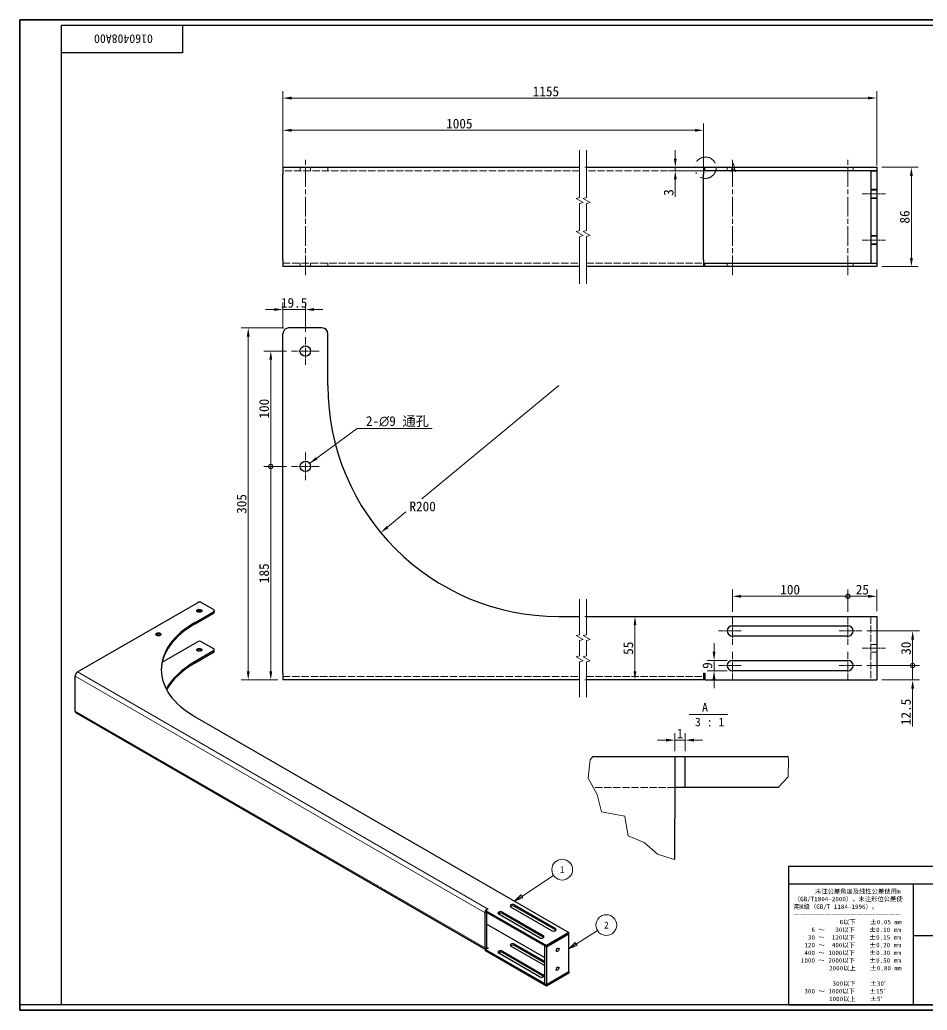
# Model space of a CAD drawing. Header units: millimetres. Extents: x 18 to 1244, y 16 to 875.
# Drawn here: x 18 to 804, y 16 to 875 of the extents above; entities that cross this region are included whole.
import ezdxf
from ezdxf.enums import TextEntityAlignment as Align

# ---------------------------------------------------------------- set-up
doc = ezdxf.new("R2010")
doc.units = ezdxf.units.MM
doc.header["$LTSCALE"] = 3
for name, pattern in [('CHAIN', [0.3543, 0.2362, -0.0295, 0.0591, -0.0295]), ('DASH_DOUBLE_DOT', [0.2164, 0.1181, -0.0295, 0.0049, -0.0295, 0.0049, -0.0295]), ('DASHED', [0.2067, 0.1654, -0.0413])]:
    doc.linetypes.add(name, pattern=pattern)
for name, color, linetype, lineweight in [('1', 7, 'Continuous', 18), ('可见 (ISO)', 7, 'Continuous', 25), ('可见窄的 (ISO)', 7, 'Continuous', 18), ('图框 (ISO)', 7, 'Continuous', 35), ('标题 (ISO)', 7, 'Continuous', 25)]:
    doc.layers.add(name, color=color, linetype=linetype, lineweight=lineweight)
for name, color, linetype, lineweight, true_color in [('中心标记 (ISO)', 1, 'CHAIN', 18, 0xff0000), ('中心线 (ISO)', 1, 'CHAIN', 18, 0xff0000), ('尺寸 (ISO)', 7, 'Continuous', 18, 0x008000), ('局部视图边界 (ISO)', 7, 'DASH_DOUBLE_DOT', 18, 0x008000), ('折线 (ISO)', 7, 'Continuous', 18, 0x008000), ('符号 (ISO)', 7, 'Continuous', 18, 0x008000), ('隐藏 (ISO)', 5, 'DASHED', 18, 0x0000ff)]:
    doc.layers.add(name, color=color, linetype=linetype, lineweight=lineweight, true_color=true_color)
doc.styles.add('HZ_33', font='simfang.ttf')
doc.styles.add('文本样式164', font='SimSun.ttf')
doc.styles.add('文本样式165', font='SimSun.ttf')
doc.styles.add('文本样式74', font='SimSun.ttf')
doc.styles.add('最新国标', font='simfang.ttf')
doc.styles.add('注释文本 (ISO)', font='simfang.ttf')
doc.dimstyles.new('默认 (GB)', dxfattribs={"dimscale": 3, "dimtxt": 2.8, "dimasz": 2.5, "dimexe": 2, "dimexo": 1.5, "dimgap": 0.5, "dimtad": 1, "dimtoh": 1, "dimdsep": 46, "dimtxsty": '最新国标', "dimcen": 0.09, "dimdle": 10, "dimclrd": 256, "dimclre": 256, "dimclrt": 256, "dimaunit": 1, "dimadec": 3, "dimazin": 2, "dimtfac": 0.535714, "dimtdec": 3, "dimtmove": 0, "dimatfit": 3, "dimfxl": 0, "dimtolj": 1, "dimlwd": -1, "dimlwe": -1, "dimarcsym": 0})
doc.dimstyles.new('默认 (GB)$7', dxfattribs={"dimscale": 3, "dimtxt": 2.8, "dimasz": 2.5, "dimexe": 2, "dimexo": 1.5, "dimgap": 0.5, "dimtad": 1, "dimtoh": 1, "dimdsep": 46, "dimtxsty": '最新国标', "dimcen": 0.09, "dimdle": 10, "dimclrd": 256, "dimclre": 256, "dimclrt": 256, "dimaunit": 1, "dimadec": 3, "dimazin": 2, "dimtfac": 0.535714, "dimtdec": 3, "dimtmove": 0, "dimatfit": 3, "dimfxl": 0, "dimtolj": 1, "dimlwd": -1, "dimlwe": -1, "dimarcsym": 0})

# ---------------------------------------------------------------- blocks, each defined once
blk = doc.blocks.new('图框 最新国标')
at = {"layer": '图框 (ISO)'}
for p, q in [((6, 7), (6, 291.5)), ((6, 291.5), (414.5, 291.5)), ((6, 7), (6, 5.5)), ((6, 7), (6, 5.5)), ((414.5, 5.5), (6, 5.5))]:
    blk.add_line(p, q, dxfattribs=at)
at = {"layer": '图框 (ISO)', "color": 7, "linetype": 'Continuous', "lineweight": 25}
for p, q in [((18, 290), (413, 290)), ((18, 7), (18, 290)), ((18, 290), (413, 290)), ((53, 290), (53, 282)), ((53, 282), (18, 282)), ((413, 7), (6, 7)), ((413, 7), (18, 7))]:
    blk.add_line(p, q, dxfattribs=at)
at = {"layer": '图框 (ISO)', "style": '文本样式74'}
blk.add_attdef('零件代号_001', (44.43, 287.25), '', height=2.5, rotation=180, dxfattribs=at)
blk = doc.blocks.new('标题栏 副本 最新国标')
at = {"layer": '标题 (ISO)'}
for p, q in [((381.98, -183.84), (196.98, -183.84)), ((196.98, -183.84), (196.98, -223.84)), ((254.48, -183.84), (254.48, -188.84)), ((269.48, -183.84), (269.48, -188.84)), ((281.48, -188.09), (281.48, -184.59)), ((281.48, -184.59), (286.48, -185.34)), ((286.48, -185.34), (286.48, -187.34)), ((289.48, -183.84), (289.48, -188.84)), ((381.98, -223.84), (381.98, -183.84)), ((383.48, -183.84), (383.48, -225.34)), ((286.48, -187.34), (281.48, -188.09)), ((196.98, -188.84), (381.98, -188.84)), ((232.98, -188.84), (232.98, -223.84)), ((321.98, -188.84), (321.98, -223.84)), ((321.98, -193.84), (381.98, -193.84)), ((321.98, -198.84), (381.98, -198.84)), ((351.98, -198.84), (351.98, -208.84)), ((321.98, -203.84), (232.98, -203.84)), ((321.98, -203.84), (381.98, -203.84)), ((321.98, -208.84), (381.98, -208.84)), ((321.98, -218.84), (381.98, -218.84)), ((196.98, -223.84), (381.98, -223.84)), ((383.48, -225.34), (196.98, -225.34))]:
    blk.add_line(p, q, dxfattribs=at)
at = {"layer": '标题 (ISO)', "linetype": 'CHAIN', "ltscale": 5.000333}
blk.add_line((274.98, -184.09), (274.98, -188.59), dxfattribs=at)
at = {"layer": '标题 (ISO)', "linetype": 'CHAIN', "ltscale": 15.834605}
blk.add_line((272.73, -186.34), (286.98, -186.34), dxfattribs=at)
at = {"layer": '标题 (ISO)'}
for radius in [1.75, 1]:
    blk.add_circle((274.98, -186.34), radius, dxfattribs=at)
at = {"layer": '1', "style": '文本样式164'}
for s, p in [('UNIT: mm', (261.98, -186.34)), ('材 料', (299.48, -186.34)), ('设 计', (327.98, -191.34)), ('制 图', (327.98, -196.34)), ('比 例', (327.98, -201.34)), ('重 量', (357.98, -201.34)), ('共 3  张', (336.98, -206.34)), ('第 1  张', (366.98, -206.34))]:
    blk.add_text(s, height=2, dxfattribs=at).set_placement(p, align=Align.MIDDLE_CENTER)
at = {"layer": '标题 (ISO)', "style": '注释文本 (ISO)'}
for s, insert, char_height, attachment_point, line_spacing_factor in [('\\fSimSun|b0|i0;{\\H1.3000;      未注公差角度及线性公差使用m\\P}\\fSimSun|b0|i0;{\\H1.3000;（GB/T1804-2000），未注形位公差使\\P}\\fSimSun|b0|i0;{\\H1.3000;用K级（GB/T 1184-1996）。\\P}\\fSimSun|b0|i0;{\\H1.3000;—————————————————\\P}\\fSimSun|b0|i0;{\\H1.3000;             6以下    ±0.05 mm\\P}\\fSimSun|b0|i0;{\\H1.3000;     6 ～   30以下    ±0.10 mm\\P}\\fSimSun|b0|i0;{\\H1.3000;    30 ～  120以下    ±0.15 mm\\P}\\fSimSun|b0|i0;{\\H1.3000;   120 ～  400以下    ±0.20 mm\\P}\\fSimSun|b0|i0;{\\H1.3000;   400 ～ 1000以下    ±0.30 mm\\P}\\fSimSun|b0|i0;{\\H1.3000;  1000 ～ 2000以下    ±0.50 mm\\P}\\fSimSun|b0|i0;{\\H1.3000;          2000以上    ±0.80 mm\\P}\\fSimSun|b0|i0;{\\H1.3000;\\P}\\fSimSun|b0|i0;{\\H1.3000;           300以下    ±30′\\P}\\fSimSun|b0|i0;{\\H1.3000;   300 ～ 1000以下    ±15′\\P}\\fSimSun|b0|i0;{\\H1.3000;          1000以上    ±5′}', (198.48, -206.63), 1.3, 4, 1.023913), ('{\\fMicrosoft YaHei|b0|i0|c134|p34;\\H1.75x;蓝探科工业自动化（江苏）有限公司\\P\\fArial|b0|i0|c0|p34;\\H0.71429x;Lantech Industrial Automation (Jiangsu) Co., Ltd\\fFangSong|b0|i0|c134|p49;.\\H1.15195x; }', (277.48, -213.84), 2, 5, 0.978695)]:
    blk.add_mtext(s, dxfattribs=dict(at, insert=insert, char_height=char_height, attachment_point=attachment_point, line_spacing_factor=line_spacing_factor))
at = {"layer": '标题 (ISO)', "attachment_point": 5, "style": '注释文本 (ISO)'}
for s, insert, char_height in [('\\fFangSong|b0|i0;零件号', (327.98, -211.84), 2), ('\\fSimSun|b0|i0;{\\H1.6000;未经蓝探科事先书面同意，严禁复制或发布此文件。}', (351.98, -221.34), 1.6)]:
    blk.add_mtext(s, dxfattribs=dict(at, insert=insert, char_height=char_height))
at = {"layer": '标题 (ISO)', "style": '注释文本 (ISO)'}
blk.add_attdef('材料', text='', height=2, dxfattribs=at).set_placement((324.48, -186.34), align=Align.MIDDLE_CENTER)
at = {"layer": '标题 (ISO)'}
for tag, p, height, style in [('设计人_001', (353.65, -192.33), 2, '注释文本 (ISO)'), ('库存编号_001', (264.9, -198.14), 3.5, '文本样式165'), ('设计人_001', (353.65, -197.33), 2, '注释文本 (ISO)'), ('视图比例_001', (339.26, -202.33), 2, '注释文本 (ISO)'), ('质量\\P3;_001', (367.1, -202.16), 2, '注释文本 (ISO)'), ('零件代号_001', (345.48, -215.59), 3.5, '文本样式165')]:
    blk.add_attdef(tag, p, '', height=height, dxfattribs=dict(at, style=style))
blk = doc.blocks.new('*D5')
at = {"layer": 'Defpoints', "color": 0, "transparency": 16777216}
for p in [(502.97, 746.7), (585.82, 743.7), (760.32, 743.7)]:
    blk.add_point(p, dxfattribs=at)
at = {"layer": '尺寸 (ISO)', "color": 116, "true_color": 0x00803f, "transparency": 16777216}
for p, q in [((585.82, 754.2), (585.82, 761.7)), ((507.47, 746.7), (591.82, 746.7)), ((585.82, 746.7), (585.82, 743.7)), ((755.82, 743.7), (579.82, 743.7)), ((585.82, 736.2), (585.82, 721.04))]:
    blk.add_line(p, q, dxfattribs=at)
for points in [[(584.57, 754.2), (587.07, 754.2), (585.82, 746.7)], [(584.57, 736.2), (587.07, 736.2), (585.82, 743.7)]]:
    blk.add_solid(points, dxfattribs=at)
at = {"layer": '尺寸 (ISO)', "transparency": 16777216, "insert": (580.07, 724.87), "char_height": 8.4, "attachment_point": 5, "rotation": 90, "style": '最新国标'}
blk.add_mtext('\\A1;3', dxfattribs=at)
blk = doc.blocks.new('*D6')
at = {"layer": 'Defpoints', "color": 0, "transparency": 16777216}
for p in [(502.97, 357.57), (502.97, 302.57), (550.88, 302.57)]:
    blk.add_point(p, dxfattribs=at)
at = {"layer": '尺寸 (ISO)', "color": 116, "true_color": 0x00803f, "transparency": 16777216}
for p, q in [((507.47, 357.57), (556.88, 357.57)), ((550.88, 350.07), (550.88, 310.07)), ((507.47, 302.57), (556.88, 302.57))]:
    blk.add_line(p, q, dxfattribs=at)
for points in [[(549.63, 350.07), (552.13, 350.07), (550.88, 357.57)], [(549.63, 310.07), (552.13, 310.07), (550.88, 302.57)]]:
    blk.add_solid(points, dxfattribs=at)
at = {"layer": '尺寸 (ISO)', "transparency": 16777216, "insert": (545.14, 330.07), "char_height": 8.4, "attachment_point": 5, "rotation": 90, "style": '最新国标'}
blk.add_mtext('\\A1;55', dxfattribs=at)
blk = doc.blocks.new('二维局部视图0')
at = {"layer": '局部视图边界 (ISO)', "ltscale": 17.967901}
blk.add_circle((203.98, 248.79), 3.09, dxfattribs=at)
at = {"layer": '局部视图边界 (ISO)', "insert": (211.16, 247.51), "char_height": 2.5, "attachment_point": 7, "style": 'HZ_33'}
blk.add_mtext('A', dxfattribs=at)
blk = doc.blocks.new('引出序号1')
at = {"layer": '符号 (ISO)'}
for p, q in [((166.65, 24.59), (172.82, 28.48)), ((166.39, 25.01), (164.54, 23.25)), ((166.65, 24.59), (164.54, 23.25)), ((164.54, 23.25), (166.92, 24.16)), ((166.92, 24.16), (166.39, 25.01))]:
    blk.add_line(p, q, dxfattribs=at)
at = {"layer": '符号 (ISO)', "flags": 128}
blk.add_lwpolyline([(166.39, 25.01), (164.54, 23.25), (166.92, 24.16), (166.39, 25.01)], dxfattribs=at)
at = {"layer": '符号 (ISO)'}
blk.add_circle((175.35, 30.08), 3, dxfattribs=at)
blk.add_solid([(166.39, 25.01), (164.54, 23.25), (166.92, 24.16), (166.39, 25.01)], dxfattribs=at)
at = {"layer": '符号 (ISO)', "insert": (175.35, 30.08), "char_height": 2, "attachment_point": 5, "style": '注释文本 (ISO)'}
blk.add_mtext('2', dxfattribs=at)
blk = doc.blocks.new('引出序号2')
at = {"layer": '符号 (ISO)'}
for p, q in [((150.95, 38.35), (160.12, 44.44)), ((150.67, 38.77), (148.86, 36.97)), ((150.95, 38.35), (148.86, 36.97)), ((148.86, 36.97), (151.22, 37.94)), ((151.22, 37.94), (150.67, 38.77))]:
    blk.add_line(p, q, dxfattribs=at)
at = {"layer": '符号 (ISO)', "flags": 128}
blk.add_lwpolyline([(150.67, 38.77), (148.86, 36.97), (151.22, 37.94), (150.67, 38.77)], dxfattribs=at)
at = {"layer": '符号 (ISO)'}
blk.add_circle((162.61, 46.09), 3, dxfattribs=at)
blk.add_solid([(150.67, 38.77), (148.86, 36.97), (151.22, 37.94), (150.67, 38.77)], dxfattribs=at)
at = {"layer": '符号 (ISO)', "insert": (162.61, 46.09), "char_height": 2, "attachment_point": 5, "style": '注释文本 (ISO)'}
blk.add_mtext('1', dxfattribs=at)
blk = doc.blocks.new('*D15')
at = {"layer": 'Defpoints', "color": 0, "transparency": 16777216}
for p in [(760.32, 806.7), (245.88, 740.7), (760.32, 743.7)]:
    blk.add_point(p, dxfattribs=at)
at = {"layer": '尺寸 (ISO)', "color": 116, "true_color": 0x00803f, "transparency": 16777216}
for p, q in [((245.88, 745.2), (245.88, 812.7)), ((253.38, 806.7), (752.82, 806.7)), ((760.32, 748.2), (760.32, 812.7))]:
    blk.add_line(p, q, dxfattribs=at)
for points in [[(253.38, 807.95), (253.38, 805.45), (245.88, 806.7)], [(752.82, 807.95), (752.82, 805.45), (760.32, 806.7)]]:
    blk.add_solid(points, dxfattribs=at)
at = {"layer": '尺寸 (ISO)', "transparency": 16777216, "insert": (473.74, 812.45), "char_height": 8.4, "attachment_point": 5, "style": '最新国标'}
blk.add_mtext('\\A1;1155', dxfattribs=at)
blk = doc.blocks.new('*D16')
at = {"layer": 'Defpoints', "color": 0, "transparency": 16777216}
for p in [(610.32, 778.78), (245.88, 740.7), (610.32, 740.7)]:
    blk.add_point(p, dxfattribs=at)
at = {"layer": '尺寸 (ISO)', "color": 116, "true_color": 0x00803f, "transparency": 16777216}
for p, q in [((245.88, 745.2), (245.88, 784.78)), ((610.32, 745.2), (610.32, 784.78)), ((253.38, 778.78), (602.82, 778.78))]:
    blk.add_line(p, q, dxfattribs=at)
for points in [[(253.38, 780.03), (253.38, 777.53), (245.88, 778.78)], [(602.82, 780.03), (602.82, 777.53), (610.32, 778.78)]]:
    blk.add_solid(points, dxfattribs=at)
at = {"layer": '尺寸 (ISO)', "transparency": 16777216, "insert": (398.74, 784.53), "char_height": 8.4, "attachment_point": 5, "style": '最新国标'}
blk.add_mtext('\\A1;1005', dxfattribs=at)
blk = doc.blocks.new('*D17')
at = {"layer": 'Defpoints', "color": 0, "transparency": 16777216}
for p in [(760.32, 746.7), (760.32, 660.7), (790.32, 660.7)]:
    blk.add_point(p, dxfattribs=at)
at = {"layer": '尺寸 (ISO)', "color": 116, "true_color": 0x00803f, "transparency": 16777216}
for p, q in [((764.82, 746.7), (796.32, 746.7)), ((790.32, 739.2), (790.32, 668.2)), ((764.82, 660.7), (796.32, 660.7))]:
    blk.add_line(p, q, dxfattribs=at)
for points in [[(789.07, 739.2), (791.57, 739.2), (790.32, 746.7)], [(789.07, 668.2), (791.57, 668.2), (790.32, 660.7)]]:
    blk.add_solid(points, dxfattribs=at)
at = {"layer": '尺寸 (ISO)', "transparency": 16777216, "insert": (784.57, 703.7), "char_height": 8.4, "attachment_point": 5, "rotation": 90, "style": '最新国标'}
blk.add_mtext('\\A1;86', dxfattribs=at)
blk = doc.blocks.new('_DotSmall')
at = {"color": 0, "linetype": 'ByBlock', "const_width": 0.5}
blk.add_lwpolyline([(-0.0625, 0, 1), (0.0625, 0, 1)], format="xyb", close=True, dxfattribs=at)
blk = doc.blocks.new('*D18')
at = {"layer": 'Defpoints', "color": 0, "transparency": 16777216}
for p in [(735.32, 375.07), (635.32, 357.07), (735.32, 357.07)]:
    blk.add_point(p, dxfattribs=at)
at = {"layer": '尺寸 (ISO)', "color": 116, "true_color": 0x00803f, "transparency": 16777216}
for p, q in [((635.32, 361.57), (635.32, 381.07)), ((735.32, 361.57), (735.32, 381.07)), ((642.82, 375.07), (735.32, 375.07))]:
    blk.add_line(p, q, dxfattribs=at)
blk.add_solid([(642.82, 376.32), (642.82, 373.82), (635.32, 375.07)], dxfattribs=at)
at = {"layer": '尺寸 (ISO)', "color": 116, "true_color": 0x00803f, "transparency": 16777216, "xscale": 7.5, "yscale": 7.5, "zscale": 7.5}
blk.add_blockref('_DotSmall', (735.32, 375.07), dxfattribs=at)
at = {"layer": '尺寸 (ISO)', "transparency": 16777216, "insert": (685.29, 380.82), "char_height": 8.4, "attachment_point": 5, "style": '最新国标'}
blk.add_mtext('\\A1;100', dxfattribs=at)
blk = doc.blocks.new('*D20')
at = {"layer": 'Defpoints', "color": 0, "transparency": 16777216}
for p in [(760.32, 375.07), (735.32, 357.07), (760.32, 357.57)]:
    blk.add_point(p, dxfattribs=at)
at = {"layer": '尺寸 (ISO)', "color": 116, "true_color": 0x00803f, "transparency": 16777216}
for p, q in [((735.32, 361.57), (735.32, 381.07)), ((760.32, 362.07), (760.32, 381.07)), ((735.32, 375.07), (752.82, 375.07))]:
    blk.add_line(p, q, dxfattribs=at)
blk.add_solid([(752.82, 376.32), (752.82, 373.82), (760.32, 375.07)], dxfattribs=at)
at = {"layer": '尺寸 (ISO)', "color": 116, "true_color": 0x00803f, "transparency": 16777216, "xscale": 7.5, "yscale": 7.5, "zscale": 7.5, "rotation": 180}
blk.add_blockref('_DotSmall', (735.32, 375.07), dxfattribs=at)
at = {"layer": '尺寸 (ISO)', "transparency": 16777216, "insert": (747.85, 380.82), "char_height": 8.4, "attachment_point": 5, "style": '最新国标'}
blk.add_mtext('\\A1;25', dxfattribs=at)
blk = doc.blocks.new('*D21')
at = {"layer": 'Defpoints', "color": 0, "transparency": 16777216}
for p in [(747.32, 315.07), (791.43, 315.07), (760.32, 302.57)]:
    blk.add_point(p, dxfattribs=at)
at = {"layer": '尺寸 (ISO)', "color": 116, "true_color": 0x00803f, "transparency": 16777216}
for p, q in [((791.43, 315.07), (791.43, 330.07)), ((751.82, 315.07), (797.43, 315.07)), ((791.43, 315.07), (791.43, 302.57)), ((764.82, 302.57), (797.43, 302.57)), ((791.43, 295.07), (791.43, 262.15))]:
    blk.add_line(p, q, dxfattribs=at)
blk.add_solid([(790.18, 295.07), (792.68, 295.07), (791.43, 302.57)], dxfattribs=at)
at = {"layer": '尺寸 (ISO)', "color": 116, "true_color": 0x00803f, "transparency": 16777216, "xscale": 7.5, "yscale": 7.5, "zscale": 7.5, "rotation": 270}
blk.add_blockref('_DotSmall', (791.43, 315.07), dxfattribs=at)
at = {"layer": '尺寸 (ISO)', "transparency": 16777216, "insert": (785.65, 274.86), "char_height": 8.4, "attachment_point": 5, "rotation": 90, "style": '最新国标'}
blk.add_mtext('\\A1;12.5', dxfattribs=at)
blk = doc.blocks.new('*D22')
at = {"layer": 'Defpoints', "color": 0, "transparency": 16777216}
for p in [(747.32, 345.07), (791.43, 345.07), (747.32, 315.07)]:
    blk.add_point(p, dxfattribs=at)
at = {"layer": '尺寸 (ISO)', "color": 116, "true_color": 0x00803f, "transparency": 16777216}
for p, q in [((751.82, 345.07), (797.43, 345.07)), ((791.43, 315.07), (791.43, 337.57)), ((751.82, 315.07), (797.43, 315.07))]:
    blk.add_line(p, q, dxfattribs=at)
blk.add_solid([(790.18, 337.57), (792.68, 337.57), (791.43, 345.07)], dxfattribs=at)
at = {"layer": '尺寸 (ISO)', "color": 116, "true_color": 0x00803f, "transparency": 16777216, "xscale": 7.5, "yscale": 7.5, "zscale": 7.5, "rotation": 270}
blk.add_blockref('_DotSmall', (791.43, 315.07), dxfattribs=at)
at = {"layer": '尺寸 (ISO)', "transparency": 16777216, "insert": (785.68, 330.1), "char_height": 8.4, "attachment_point": 5, "rotation": 90, "style": '最新国标'}
blk.add_mtext('\\A1;30', dxfattribs=at)
blk = doc.blocks.new('*D23')
at = {"layer": 'Defpoints', "color": 0, "transparency": 16777216}
for p in [(635.32, 319.57), (619.39, 310.57), (635.32, 310.57)]:
    blk.add_point(p, dxfattribs=at)
at = {"layer": '尺寸 (ISO)', "color": 116, "true_color": 0x00803f, "transparency": 16777216}
for p, q in [((619.39, 327.07), (619.39, 334.57)), ((630.82, 319.57), (613.39, 319.57)), ((619.39, 319.57), (619.39, 310.57)), ((630.82, 310.57), (613.39, 310.57)), ((619.39, 303.07), (619.39, 295.57))]:
    blk.add_line(p, q, dxfattribs=at)
for points in [[(618.14, 327.07), (620.64, 327.07), (619.39, 319.57)], [(618.14, 303.07), (620.64, 303.07), (619.39, 310.57)]]:
    blk.add_solid(points, dxfattribs=at)
at = {"layer": '尺寸 (ISO)', "transparency": 16777216, "insert": (613.64, 315.07), "char_height": 8.4, "attachment_point": 5, "rotation": 90, "style": '最新国标'}
blk.add_mtext('\\A1;9', dxfattribs=at)
blk = doc.blocks.new('*D24')
at = {"layer": 'Defpoints', "color": 0, "transparency": 16777216}
for p in [(594.39, 250.47), (585.39, 236.38), (594.39, 236.38)]:
    blk.add_point(p, dxfattribs=at)
at = {"layer": '尺寸 (ISO)', "color": 116, "true_color": 0x00803f, "transparency": 16777216}
for p, q in [((577.89, 250.47), (570.39, 250.47)), ((585.39, 240.88), (585.39, 256.47)), ((585.39, 250.47), (594.39, 250.47)), ((594.39, 240.88), (594.39, 256.47)), ((601.89, 250.47), (609.39, 250.47))]:
    blk.add_line(p, q, dxfattribs=at)
for points in [[(577.89, 251.72), (577.89, 249.22), (585.39, 250.47)], [(601.89, 251.72), (601.89, 249.22), (594.39, 250.47)]]:
    blk.add_solid(points, dxfattribs=at)
at = {"layer": '尺寸 (ISO)', "transparency": 16777216, "insert": (589.89, 256.17), "char_height": 8.4, "attachment_point": 5, "style": '最新国标'}
blk.add_mtext('\\A1;1', dxfattribs=at)
blk = doc.blocks.new('*D25')
at = {"layer": 'Defpoints', "color": 0, "transparency": 16777216}
for p in [(250.88, 607.57), (215.88, 302.57), (245.88, 302.57)]:
    blk.add_point(p, dxfattribs=at)
at = {"layer": '尺寸 (ISO)', "color": 116, "true_color": 0x00803f, "transparency": 16777216}
for p, q in [((246.38, 607.57), (209.88, 607.57)), ((215.88, 600.07), (215.88, 310.07)), ((241.38, 302.57), (209.88, 302.57))]:
    blk.add_line(p, q, dxfattribs=at)
for points in [[(214.63, 600.07), (217.13, 600.07), (215.88, 607.57)], [(214.63, 310.07), (217.13, 310.07), (215.88, 302.57)]]:
    blk.add_solid(points, dxfattribs=at)
at = {"layer": '尺寸 (ISO)', "transparency": 16777216, "insert": (210.14, 455.07), "char_height": 8.4, "attachment_point": 5, "rotation": 90, "style": '最新国标'}
blk.add_mtext('\\A1;305', dxfattribs=at)
blk = doc.blocks.new('*D26')
at = {"layer": 'Defpoints', "color": 0, "transparency": 16777216}
for p in [(235.38, 487.57), (253.38, 487.57), (245.88, 302.57)]:
    blk.add_point(p, dxfattribs=at)
at = {"layer": '尺寸 (ISO)', "color": 116, "true_color": 0x00803f, "transparency": 16777216}
for p, q in [((248.88, 487.57), (229.38, 487.57)), ((235.38, 310.07), (235.38, 487.57)), ((241.38, 302.57), (229.38, 302.57))]:
    blk.add_line(p, q, dxfattribs=at)
blk.add_solid([(234.13, 310.07), (236.63, 310.07), (235.38, 302.57)], dxfattribs=at)
at = {"layer": '尺寸 (ISO)', "color": 116, "true_color": 0x00803f, "transparency": 16777216, "xscale": 7.5, "yscale": 7.5, "zscale": 7.5, "rotation": 90}
blk.add_blockref('_DotSmall', (235.38, 487.57), dxfattribs=at)
at = {"layer": '尺寸 (ISO)', "transparency": 16777216, "insert": (229.64, 395.04), "char_height": 8.4, "attachment_point": 5, "rotation": 90, "style": '最新国标'}
blk.add_mtext('\\A1;185', dxfattribs=at)
blk = doc.blocks.new('*D27')
at = {"layer": 'Defpoints', "color": 0, "transparency": 16777216}
for p in [(235.38, 587.57), (253.38, 587.57), (253.38, 487.57)]:
    blk.add_point(p, dxfattribs=at)
at = {"layer": '尺寸 (ISO)', "color": 116, "true_color": 0x00803f, "transparency": 16777216}
for p, q in [((248.88, 587.57), (229.38, 587.57)), ((235.38, 487.57), (235.38, 580.07)), ((248.88, 487.57), (229.38, 487.57))]:
    blk.add_line(p, q, dxfattribs=at)
blk.add_solid([(234.13, 580.07), (236.63, 580.07), (235.38, 587.57)], dxfattribs=at)
at = {"layer": '尺寸 (ISO)', "color": 116, "true_color": 0x00803f, "transparency": 16777216, "xscale": 7.5, "yscale": 7.5, "zscale": 7.5, "rotation": 270}
blk.add_blockref('_DotSmall', (235.38, 487.57), dxfattribs=at)
at = {"layer": '尺寸 (ISO)', "transparency": 16777216, "insert": (229.64, 537.6), "char_height": 8.4, "attachment_point": 5, "rotation": 90, "style": '最新国标'}
blk.add_mtext('\\A1;100', dxfattribs=at)
blk = doc.blocks.new('*D28')
at = {"layer": 'Defpoints', "color": 0, "transparency": 16777216}
for p in [(265.38, 623.5), (245.88, 602.57), (265.38, 599.57)]:
    blk.add_point(p, dxfattribs=at)
at = {"layer": '尺寸 (ISO)', "color": 116, "true_color": 0x00803f, "transparency": 16777216}
for p, q in [((245.88, 607.07), (245.88, 629.5)), ((265.38, 604.07), (265.38, 629.5)), ((238.38, 623.5), (230.88, 623.5)), ((245.88, 623.5), (253.38, 623.5)), ((253.38, 623.5), (257.88, 623.5)), ((265.38, 623.5), (257.88, 623.5)), ((272.88, 623.5), (280.38, 623.5))]:
    blk.add_line(p, q, dxfattribs=at)
for points in [[(238.38, 624.75), (238.38, 622.25), (245.88, 623.5)], [(272.88, 624.75), (272.88, 622.25), (265.38, 623.5)]]:
    blk.add_solid(points, dxfattribs=at)
at = {"layer": '尺寸 (ISO)', "transparency": 16777216, "insert": (255.63, 629.28), "char_height": 8.4, "attachment_point": 5, "style": '最新国标'}
blk.add_mtext('\\A1;19.5', dxfattribs=at)
blk = doc.blocks.new('*D29')
at = {"layer": 'Defpoints', "color": 0, "transparency": 16777216}
for p in [(484.88, 557.57), (330.68, 430.2)]:
    blk.add_point(p, dxfattribs=at)
at = {"layer": '尺寸 (ISO)', "color": 116, "true_color": 0x00803f, "transparency": 16777216}
for p, q in [((484.88, 557.57), (366.32, 459.64)), ((336.46, 434.98), (352.4, 448.14))]:
    blk.add_line(p, q, dxfattribs=at)
blk.add_solid([(335.67, 435.94), (337.26, 434.02), (330.68, 430.2)], dxfattribs=at)
at = {"layer": '尺寸 (ISO)', "transparency": 16777216, "insert": (366.94, 452.85), "char_height": 8.4, "attachment_point": 5, "style": '最新国标'}
blk.add_mtext('\\A1;R200', dxfattribs=at)

msp = doc.modelspace()

# ---------------------------------------------------------------- linework, layer by layer
at = {"layer": '中心标记 (ISO)', "ltscale": 8.88956}
for p, q in [((265.3842, 599.5672), (265.3842, 575.5672)), ((277.3842, 587.5672), (253.3842, 587.5672)), ((265.3842, 499.5672), (265.3842, 475.5672)), ((277.3842, 487.5672), (253.3842, 487.5672)), ((635.3157, 357.0672), (635.3157, 333.0672)), ((735.3157, 357.0672), (735.3157, 333.0672)), ((635.3157, 327.0672), (635.3157, 303.0672)), ((735.3157, 327.0672), (735.3157, 303.0672))]:
    msp.add_line(p, q, dxfattribs=at)
at = {"layer": '中心标记 (ISO)', "ltscale": 7.222748}
for p, q in [((642.8157, 345.0672), (623.3157, 345.0672)), ((747.3157, 345.0672), (727.8157, 345.0672)), ((642.8157, 315.0672), (623.3157, 315.0672)), ((747.3157, 315.0672), (727.8157, 315.0672))]:
    msp.add_line(p, q, dxfattribs=at)
at = {"layer": '中心线 (ISO)', "ltscale": 23.990969}
for p, q in [((265.3842, 653.199), (265.3842, 754.199)), ((635.3157, 653.199), (635.3157, 754.199)), ((735.3157, 653.199), (735.3157, 754.199))]:
    msp.add_line(p, q, dxfattribs=at)
at = {"layer": '中心线 (ISO)', "ltscale": 7.407949}
for p, q in [((747.8157, 723.699), (767.8157, 723.699)), ((747.8157, 683.699), (767.8157, 683.699)), ((747.8157, 330.0672), (767.8157, 330.0672))]:
    msp.add_line(p, q, dxfattribs=at)
at = {"layer": '可见 (ISO)'}
for p, q in [((245.8842, 746.699), (502.9712, 746.699)), ((245.8842, 746.699), (245.8842, 740.699)), ((508.9712, 746.699), (610.3157, 746.699)), ((610.3157, 746.699), (611.3157, 746.699)), ((610.3157, 746.699), (610.3157, 740.699)), ((611.3157, 743.699), (611.3157, 746.699)), ((611.3157, 746.699), (760.3157, 746.699)), ((760.3157, 746.699), (760.3157, 743.699)), ((245.8842, 666.699), (245.8842, 740.699)), ((611.3157, 743.699), (610.3157, 743.699)), ((610.3157, 666.699), (610.3157, 740.699)), ((760.3157, 743.699), (611.3157, 743.699)), ((755.3157, 743.699), (760.3157, 743.699)), ((755.3157, 743.699), (755.3157, 663.699)), ((760.3157, 743.699), (760.3157, 663.699)), ((245.8842, 666.699), (245.8842, 660.699)), ((502.9712, 660.699), (245.8842, 660.699)), ((610.3157, 660.699), (508.9712, 660.699)), ((610.3157, 666.699), (610.3157, 660.699)), ((610.3157, 663.699), (611.3157, 663.699)), ((611.3157, 660.699), (610.3157, 660.699)), ((611.3157, 663.699), (760.3157, 663.699)), ((611.3157, 660.699), (611.3157, 663.699)), ((760.3157, 660.699), (611.3157, 660.699)), ((755.3157, 663.699), (760.3157, 663.699)), ((760.3157, 663.699), (760.3157, 660.699)), ((245.8842, 308.5672), (245.8842, 602.5672)), ((279.8842, 607.5672), (250.8842, 607.5672)), ((284.8842, 557.5672), (284.8842, 602.5672)), ((67.9431, 309.522), (171.8878, 369.5345)), ((185.6764, 363.6149), (175.4233, 369.5345)), ((169.7664, 352.3881), (185.6764, 361.5736)), ((186.4086, 362.5943), (186.4086, 361.3695)), ((169.7664, 351.1633), (185.6764, 360.3489)), ((484.8842, 357.5672), (502.9712, 357.5672)), ((508.9712, 357.5672), (760.3157, 357.5672)), ((760.3157, 357.5672), (760.3157, 302.5672)), ((635.3157, 349.5672), (735.3157, 349.5672)), ((141.3684, 318.0295), (171.8878, 335.6499)), ((175.4233, 335.6499), (185.6764, 329.7303)), ((735.3157, 340.5672), (635.3157, 340.5672)), ((185.6764, 327.689), (169.7664, 318.5035)), ((185.6764, 326.4643), (169.7664, 317.2787)), ((186.4086, 327.4849), (186.4086, 328.7097)), ((635.3157, 319.5672), (735.3157, 319.5672)), ((735.3157, 310.5672), (635.3157, 310.5672)), ((65.8218, 275.6374), (65.8218, 305.8478)), ((245.8842, 308.5672), (245.8842, 302.5672)), ((502.9712, 302.5672), (245.8842, 302.5672)), ((610.3157, 302.5672), (508.9712, 302.5672)), ((610.3157, 308.5672), (611.3157, 308.5672)), ((610.3157, 308.5672), (610.3157, 302.5672)), ((611.3157, 308.5672), (611.3157, 302.5672)), ((611.3157, 302.5672), (760.3157, 302.5672)), ((66.4431, 274.2641), (421.6784, 69.1688)), ((169.7664, 270.7384), (493.6214, 83.7607)), ((514.2758, 236.3796), (585.3922, 236.3796)), ((585.3922, 236.3796), (594.3922, 236.3796)), ((585.3922, 236.3796), (585.3922, 182.3796)), ((594.3922, 236.3796), (683.5459, 236.3796)), ((594.3922, 209.3796), (594.3922, 236.3796)), ((594.3922, 209.3796), (585.3922, 209.3796)), ((674.8566, 209.3796), (594.3922, 209.3796)), ((585.3922, 147.3769), (585.3922, 182.3796)), ((423.6178, 104.1731), (421.4965, 102.9484)), ((423.2642, 104.3772), (423.6178, 104.1731)), ((423.2642, 103.969), (423.2642, 104.3772)), ((478.7721, 85.3937), (443.4168, 105.8061)), ((446.5988, 107.6432), (481.9541, 87.2308)), ((481.9541, 86.0061), (446.5988, 106.4185)), ((421.1429, 70.4926), (421.1429, 100.703)), ((421.4965, 101.7236), (421.4965, 102.9484)), ((421.4965, 102.9484), (474.1759, 72.5339)), ((474.1759, 71.3091), (421.4965, 101.7236)), ((422.2036, 101.3154), (422.2036, 71.105)), ((468.1655, 79.27), (432.8102, 99.6824)), ((435.9922, 101.5195), (471.3475, 81.1071)), ((471.3475, 79.8823), (435.9922, 100.2947)), ((472.4082, 62.1235), (422.2036, 91.1092)), ((493.6214, 83.7607), (474.1759, 72.5339)), ((493.6214, 82.5359), (474.1759, 71.3091)), ((474.1759, 71.3091), (493.6214, 82.5359)), ((493.6214, 82.5359), (493.6214, 83.7607)), ((493.6214, 49.8761), (493.6214, 82.5359)), ((423.6178, 70.2885), (421.4965, 69.0637)), ((421.4965, 69.0637), (474.1759, 38.6492)), ((421.4965, 67.839), (421.4965, 69.0637)), ((423.2642, 70.4926), (423.6178, 70.2885)), ((423.2642, 70.0844), (423.2642, 70.4926)), ((472.4082, 55.1833), (443.4168, 71.9215)), ((446.5988, 73.7586), (472.4082, 58.8575)), ((472.4082, 57.6328), (446.5988, 72.5339)), ((472.4082, 72.3297), (474.1759, 71.3091)), ((472.4082, 72.3297), (472.4082, 39.6699)), ((474.1759, 72.5339), (474.1759, 71.3091)), ((474.1759, 71.3091), (474.1759, 38.6492)), ((474.1759, 37.4245), (421.4965, 67.839)), ((468.1655, 45.3853), (432.8102, 65.7978)), ((435.9922, 67.6349), (471.3475, 47.2225)), ((471.3475, 45.9977), (435.9922, 66.4101)), ((474.1759, 38.6492), (493.6214, 49.8761)), ((474.1759, 38.6492), (493.6214, 49.8761)), ((493.6214, 48.6513), (474.1759, 37.4245)), ((493.6214, 49.8761), (493.6214, 48.6513)), ((472.4082, 39.6699), (474.1759, 38.6492)), ((474.1759, 38.6492), (474.1759, 37.4245))]:
    msp.add_line(p, q, dxfattribs=at)
for centre in [(265.3842, 587.5672), (265.3842, 487.5672)]:
    msp.add_circle(centre, 4.5, dxfattribs=at)
for centre, radius, start, end in [((250.8842, 602.5672), 5, 90, 180), ((279.8842, 602.5672), 5, 0, 90), ((484.8842, 557.5672), 200, 180, 270), ((635.3157, 345.0672), 4.5, 90, 270), ((735.3157, 345.0672), 4.5, 270, 90), ((635.3157, 315.0672), 4.5, 90, 270), ((735.3157, 315.0672), 4.5, 270, 90)]:
    msp.add_arc(centre, radius, start, end, dxfattribs=at)
for centre, major_axis, start_param, end_param in [((173.6555, 368.5139), (2.5, 0), 0.78539816, 2.35619449), ((173.4788, 361.2675), (-2.25, 0), 3.63247533, 5.79230263), ((183.9086, 362.5943), (2.5, 0), 5.49778714, 7.06858347), ((183.9086, 361.3695), (2.5, 0), 5.49778714, 6.28318531), ((240.4771, 311.5632), (-100, 0), 5.49778714, 7.06858347), ((240.4771, 310.3385), (-100, 0), 5.49778714, 6.27257851), ((138.1234, 340.855), (-2.25, 0), 3.63247533, 5.79230263), ((173.6555, 334.6293), (2.5, 0), 0.78539816, 2.35619449), ((173.4788, 327.3829), (-2.25, 0), 3.63247533, 5.79230263), ((183.9086, 328.7097), (2.5, 0), 5.49778714, 7.06858347), ((183.9086, 327.4849), (2.5, 0), 5.49778714, 6.28318531), ((240.4771, 277.6786), (-100, 0), 5.49778714, 5.98535229), ((67.9431, 307.0725), (1.5, 2.5981), 0.78539816, 2.35619449), ((240.4771, 276.4539), (-100, 0), 5.49778714, 5.97423804), ((67.9431, 276.8621), (-1.5, -2.5981), 5.49778714, 6.28318531), ((423.2642, 101.9277), (1.5, 2.5981), 0.78539816, 1.37108371), ((445.0078, 106.7247), (-2.25, 0), 3.92699082, 7.06858347), ((445.0078, 105.4999), (-2.25, 0), 3.92699082, 5.79230263), ((423.2642, 101.9277), (1.5, 2.5981), 1.77050895, 2.35619449), ((434.4012, 100.6009), (-2.25, 0), 3.92699082, 7.06858347), ((434.4012, 99.3762), (-2.25, 0), 3.92699082, 5.79230263), ((480.3631, 86.3122), (2.25, 0), 3.92699082, 7.06858347), ((480.3631, 85.0875), (-2.25, 0), 3.63247533, 3.92699082), ((469.7565, 80.1885), (2.25, 0), 3.92699082, 7.06858347), ((469.7565, 78.9638), (-2.25, 0), 3.63247533, 3.92699082), ((423.2642, 71.7174), (-1.5, -2.5981), 5.49778714, 6.2275148), ((423.2642, 71.7174), (-0.75, -1.299), 5.49778714, 7.06858347), ((445.0078, 72.84), (-2.25, 0), 3.92699082, 7.06858347), ((445.0078, 71.6153), (-2.25, 0), 3.92699082, 5.79230263), ((434.4012, 66.7163), (-2.25, 0), 3.92699082, 7.06858347), ((434.4012, 65.4916), (-2.25, 0), 3.92699082, 5.79230263), ((469.7565, 46.3039), (2.25, 0), 3.92699082, 7.06858347), ((469.7565, 45.0792), (-2.25, 0), 3.63247533, 3.92699082)]:
    msp.add_ellipse(centre, major_axis=major_axis, ratio=0.57735027, start_param=start_param, end_param=end_param, dxfattribs=at)
for centre, major_axis in [((173.4788, 362.4922), (2.25, 0)), ((138.1234, 342.0798), (2.25, 0)), ((173.4788, 328.6076), (2.25, 0)), ((483.8986, 68.7576), (-0.8309, -1.4391)), ((483.8986, 52.4276), (-0.8309, -1.4391))]:
    msp.add_ellipse(centre, major_axis=major_axis, ratio=0.57735027, dxfattribs=at)
at = {"layer": '可见窄的 (ISO)'}
for p, q in [((185.6764, 361.5736), (185.6764, 360.3489)), ((169.7664, 351.1633), (169.7664, 352.3881)), ((185.6764, 327.689), (185.6764, 326.4643)), ((169.7664, 317.2787), (169.7664, 318.5035)), ((67.9431, 309.522), (423.2642, 104.3772)), ((421.1429, 100.703), (65.8218, 305.8478)), ((65.8218, 275.6374), (421.1429, 70.4926)), ((446.5988, 106.4185), (446.5988, 107.6432)), ((435.9922, 100.2947), (435.9922, 101.5195)), ((481.9541, 86.0061), (481.9541, 87.2308)), ((471.3475, 79.8823), (471.3475, 81.1071)), ((422.2036, 71.105), (423.2642, 70.4926)), ((446.5988, 72.5339), (446.5988, 73.7586)), ((435.9922, 66.4101), (435.9922, 67.6349)), ((471.3475, 45.9977), (471.3475, 47.2225))]:
    msp.add_line(p, q, dxfattribs=at)
at = {"layer": '折线 (ISO)'}
for p, q in [((512.0418, 233.3739), (510.4776, 217.5707)), ((514.2758, 236.3796), (512.0418, 233.3739)), ((683.5459, 236.3796), (683.7292, 233.3739)), ((683.7292, 233.3739), (683.5575, 218.6584)), ((510.4776, 217.5707), (518.0377, 203.5049)), ((683.5575, 218.6584), (674.8566, 209.3796)), ((518.0377, 203.5049), (521.9867, 188.2739)), ((521.9867, 188.2739), (542.1041, 184.7077)), ((542.1041, 184.7077), (542.4853, 182.3796)), ((544.9062, 167.5939), (542.4853, 182.3796)), ((558.8026, 161.841), (544.9062, 167.5939)), ((570.3723, 151.6918), (558.8026, 161.841)), ((584.8915, 147.1099), (570.3723, 151.6918)), ((585.3922, 147.3769), (584.8915, 147.1099))]:
    msp.add_line(p, q, dxfattribs=at)
at = {"layer": '折线 (ISO)', "flags": 128}
for points in [[(502.9712, 645.699), (502.9712, 686.8298), (505.9712, 687.6336), (499.9712, 691.0977), (502.9712, 691.9016), (502.9712, 715.4965), (505.9712, 716.3003), (499.9712, 719.7644), (502.9712, 720.5682), (502.9712, 761.699)], [(508.9712, 645.699), (508.9712, 686.8298), (511.9712, 687.6336), (505.9712, 691.0977), (508.9712, 691.9016), (508.9712, 715.4965), (511.9712, 716.3003), (505.9712, 719.7644), (508.9712, 720.5682), (508.9712, 761.699)], [(502.9712, 287.5672), (502.9712, 318.3647), (505.9712, 319.1685), (499.9712, 322.6326), (502.9712, 323.4365), (502.9712, 336.698), (505.9712, 337.5019), (499.9712, 340.966), (502.9712, 341.7698), (502.9712, 372.5672)], [(508.9712, 287.5672), (508.9712, 318.3647), (511.9712, 319.1685), (505.9712, 322.6326), (508.9712, 323.4365), (508.9712, 336.698), (511.9712, 337.5019), (505.9712, 340.966), (508.9712, 341.7698), (508.9712, 372.5672)]]:
    msp.add_lwpolyline(points, dxfattribs=at)
at = {"layer": '符号 (ISO)'}
msp.add_line((597.7272, 272.6337), (631.4114, 272.6337), dxfattribs=at)
at = {"layer": '隐藏 (ISO)', "ltscale": 1.904597}
for p, q in [((260.8842, 743.699), (260.8842, 746.699)), ((269.8842, 743.699), (269.8842, 746.699)), ((284.8842, 743.699), (284.8842, 746.699)), ((630.8157, 743.699), (630.8157, 746.699)), ((739.8157, 743.699), (739.8157, 746.699)), ((260.8842, 660.699), (260.8842, 663.699)), ((269.8842, 660.699), (269.8842, 663.699)), ((284.8842, 660.699), (284.8842, 663.699)), ((630.8157, 660.699), (630.8157, 663.699)), ((739.8157, 660.699), (739.8157, 663.699))]:
    msp.add_line(p, q, dxfattribs=at)
at = {"layer": '隐藏 (ISO)', "ltscale": 12.955927}
for p, q in [((502.9712, 743.699), (245.8842, 743.699)), ((245.8842, 663.699), (502.9712, 663.699)), ((245.8842, 305.5672), (502.9712, 305.5672))]:
    msp.add_line(p, q, dxfattribs=at)
at = {"layer": '隐藏 (ISO)', "ltscale": 12.571726}
for p, q in [((610.3157, 743.699), (508.9712, 743.699)), ((508.9712, 663.699), (610.3157, 663.699)), ((508.9712, 305.5672), (610.3157, 305.5672))]:
    msp.add_line(p, q, dxfattribs=at)
at = {"layer": '隐藏 (ISO)', "ltscale": 3.174394}
for p, q in [((760.3157, 727.699), (755.3157, 727.699)), ((755.3157, 727.0225), (760.3157, 727.0225)), ((755.3157, 720.3755), (760.3157, 720.3755)), ((755.3157, 719.699), (760.3157, 719.699)), ((760.3157, 687.699), (755.3157, 687.699)), ((755.3157, 687.0225), (760.3157, 687.0225)), ((755.3157, 680.3755), (760.3157, 680.3755)), ((755.3157, 679.699), (760.3157, 679.699)), ((755.3157, 333.3907), (760.3157, 333.3907)), ((755.3157, 326.7437), (760.3157, 326.7437))]:
    msp.add_line(p, q, dxfattribs=at)
at = {"layer": '隐藏 (ISO)', "ltscale": 12.670768}
msp.add_line((755.3157, 357.5672), (755.3157, 302.5672), dxfattribs=at)
at = {"layer": '隐藏 (ISO)', "ltscale": 12.634539}
msp.add_line((585.3922, 209.3796), (514.8801, 209.3796), dxfattribs=at)

# ---------------------------------------------------------------- block references
at = {"xscale": 3, "yscale": 3, "zscale": 3}
msp.add_blockref('图框 最新国标', (0, 0), dxfattribs=at).add_auto_attribs({'零件代号_001': '0160408A00'})
ref = msp.add_blockref('标题栏 副本 最新国标', (93.0524, 692.5328), dxfattribs=dict(xscale=3, yscale=3, zscale=3))
ref.add_attrib('零件代号_001', '0160408A00', (1129.4874, 45.75), dxfattribs={"layer": '标题 (ISO)', "height": 10.5, "style": '文本样式165'})
ref.add_attrib('库存编号_001', '型材连接件', (887.7528, 98.1034), dxfattribs={"layer": '标题 (ISO)', "height": 10.5, "style": '文本样式165'})
ref.add_attrib('质量\\P3;_001', '5.898 kg', (1194.36, 86.0486), dxfattribs={"layer": '标题 (ISO)', "height": 6, "style": '注释文本 (ISO)'})
ref.add_attrib('视图比例_001', '1 : 3', (1110.84, 85.5514), dxfattribs={"layer": '标题 (ISO)', "height": 6, "style": '注释文本 (ISO)'})
ref.add_attrib('设计人_001', 'LIA012', (1154.0057, 115.5343), dxfattribs={"layer": '标题 (ISO)', "height": 6, "style": '注释文本 (ISO)'})
ref.add_attrib('设计人_001', 'LIA012', (1154.0057, 100.5343), dxfattribs={"layer": '标题 (ISO)', "height": 6, "style": '注释文本 (ISO)'})
at = {"layer": '局部视图边界 (ISO)', "xscale": 3, "yscale": 3, "zscale": 3}
msp.add_blockref('二维局部视图0', (0, 0), dxfattribs=at)
at = {"layer": '符号 (ISO)', "xscale": 3, "yscale": 3, "zscale": 3}
for name in ['引出序号2', '引出序号1']:
    msp.add_blockref(name, (0, 0), dxfattribs=at)

# ---------------------------------------------------------------- texts
at = {"layer": '符号 (ISO)', "insert": (317.8702, 521.7585), "char_height": 8.4, "width": 60.312419, "attachment_point": 7, "line_spacing_factor": 0.49, "style": '最新国标'}
msp.add_mtext('2-\\fAIGDT|b0|i0;{\\H8.4000;n}\\fFangSong|b0|i0;{\\H8.4000;9 通孔}', dxfattribs=at)
at = {"layer": '符号 (ISO)', "char_height": 7.5, "attachment_point": 7, "style": 'HZ_33'}
for s, insert in [('A ', (609.0033, 275.2173)), (' 3 : 1', (597.7272, 262.2868))]:
    msp.add_mtext(s, dxfattribs=dict(at, insert=insert))

# ---------------------------------------------------------------- dimensions: what is measured, and where the dimension line sits
at = {"layer": '尺寸 (ISO)', "color": 116, "true_color": 0x00803f}
for base, p2, text, override, picture, middle in [((760.3157, 806.699), (760.3157, 743.699), '1155', {"dimgap": 0.5, "dimtoh": 0, "dimdec": 2, "dimlfac": 2.245197, "dimtol": 0, "dimlim": 0, "dimtp": 0, "dimtm": 0, "dimtdec": 3, "dimtofl": 0, "dimatfit": 1}, '*D15', (473.7398, 806.699)), ((610.3157, 778.7804), (610.3157, 740.699), '1005', {"dimgap": 0.5, "dimtoh": 0, "dimdec": 2, "dimlfac": 2.75772, "dimtol": 0, "dimlim": 0, "dimtp": 0, "dimtm": 0, "dimtdec": 3, "dimtofl": 0, "dimatfit": 1}, '*D16', (398.7398, 778.7804))]:
    dim = msp.add_linear_dim(base=base, p1=(245.8842, 740.699), p2=p2, text=text, dimstyle='默认 (GB)', override=override, dxfattribs=at)
    dim.commit()
    dim.dimension.update_dxf_attribs({"geometry": picture, "text_midpoint": middle, "dimtype": 160})
dim = msp.add_linear_dim(base=(585.8212, 743.699), p1=(502.9712, 746.699), p2=(760.3157, 743.699), angle=90, text='3', dimstyle='默认 (GB)', override={"dimgap": 0.5, "dimtoh": 0, "dimdec": 2, "dimtol": 0, "dimlim": 0, "dimtp": 0, "dimtm": 0, "dimtdec": 3, "dimtofl": 1, "dimatfit": 1}, dxfattribs=at)
dim.commit()
dim.dimension.update_dxf_attribs({"geometry": '*D5', "text_midpoint": (585.8212, 724.871), "dimtype": 160})
for base, p1, p2, angle, override, picture, middle in [((790.3157, 660.699), (760.3157, 746.699), (760.3157, 660.699), 270, {"dimgap": 0.5, "dimtoh": 0, "dimdec": 2, "dimtol": 0, "dimlim": 0, "dimtp": 0, "dimtm": 0, "dimtdec": 3, "dimtofl": 0, "dimatfit": 1}, '*D17', (790.3157, 703.699)), ((215.8842, 302.5672), (250.8842, 607.5672), (245.8842, 302.5672), 90, {"dimgap": 0.5, "dimtoh": 0, "dimdec": 2, "dimtol": 0, "dimlim": 0, "dimtp": 0, "dimtm": 0, "dimtdec": 3, "dimtofl": 0, "dimatfit": 1}, '*D25', (215.8842, 455.0672)), ((235.3842, 587.5672), (253.3842, 487.5672), (253.3842, 587.5672), 90, {"dimgap": 0.5, "dimtoh": 0, "dimdec": 2, "dimblk1": 'DotSmall', "dimsah": 1, "dimdle": 0, "dimtol": 0, "dimlim": 0, "dimtp": 0, "dimtm": 0, "dimtdec": 3, "dimtofl": 0, "dimatfit": 1}, '*D27', (235.3842, 537.5972)), ((235.3842, 487.5672), (245.8842, 302.5672), (253.3842, 487.5672), 90, {"dimgap": 0.5, "dimtoh": 0, "dimdec": 2, "dimblk2": 'DotSmall', "dimsah": 1, "dimdle": 0, "dimtol": 0, "dimlim": 0, "dimtp": 0, "dimtm": 0, "dimtdec": 3, "dimtofl": 0, "dimatfit": 1}, '*D26', (235.3842, 395.0372)), ((735.3157, 375.0672), (635.3157, 357.0672), (735.3157, 357.0672), 180, {"dimgap": 0.5, "dimtoh": 0, "dimdec": 2, "dimblk2": 'DotSmall', "dimsah": 1, "dimdle": 0, "dimtol": 0, "dimlim": 0, "dimtp": 0, "dimtm": 0, "dimtdec": 3, "dimtofl": 0, "dimatfit": 1}, '*D18', (685.2857, 375.0672)), ((760.3157, 375.0672), (735.3157, 357.0672), (760.3157, 357.5672), 180, {"dimgap": 0.5, "dimtoh": 0, "dimdec": 2, "dimblk1": 'DotSmall', "dimsah": 1, "dimdle": 0, "dimtol": 0, "dimlim": 0, "dimtp": 0, "dimtm": 0, "dimtdec": 3, "dimtofl": 0, "dimatfit": 1}, '*D20', (747.8457, 375.0672)), ((550.8842, 302.5672), (502.9712, 357.5672), (502.9712, 302.5672), 270, {"dimgap": 0.5, "dimtoh": 0, "dimdec": 2, "dimtol": 0, "dimlim": 0, "dimtp": 0, "dimtm": 0, "dimtdec": 3, "dimtofl": 0, "dimatfit": 1}, '*D6', (550.8842, 330.0672)), ((791.4259, 345.0672), (747.3157, 315.0672), (747.3157, 345.0672), 90, {"dimgap": 0.5, "dimtoh": 0, "dimdec": 2, "dimblk1": 'DotSmall', "dimsah": 1, "dimdle": 0, "dimtol": 0, "dimlim": 0, "dimtp": 0, "dimtm": 0, "dimtdec": 3, "dimtofl": 0, "dimatfit": 1}, '*D22', (791.4259, 330.0972)), ((619.389, 310.5672), (635.3157, 319.5672), (635.3157, 310.5672), 270, {"dimgap": 0.5, "dimtoh": 0, "dimdec": 2, "dimtol": 0, "dimlim": 0, "dimtp": 0, "dimtm": 0, "dimtdec": 3, "dimtofl": 1, "dimatfit": 1}, '*D23', (619.389, 315.0672)), ((791.4259, 315.0672), (760.3157, 302.5672), (747.3157, 315.0672), 90, {"dimgap": 0.5, "dimtoh": 0, "dimdec": 2, "dimblk2": 'DotSmall', "dimsah": 1, "dimdle": 0, "dimtol": 0, "dimlim": 0, "dimtp": 0, "dimtm": 0, "dimtdec": 3, "dimtofl": 1, "dimatfit": 1}, '*D21', (791.4259, 274.8592))]:
    dim = msp.add_linear_dim(base=base, p1=p1, p2=p2, angle=angle, dimstyle='默认 (GB)', override=override, dxfattribs=at)
    dim.commit()
    dim.dimension.update_dxf_attribs({"geometry": picture, "text_midpoint": middle, "dimtype": 160})
for base, p1, p2, override, picture, middle in [((265.3842, 623.5045), (245.8842, 602.5672), (265.3842, 599.5672), {"dimgap": 0.5, "dimtoh": 0, "dimdec": 2, "dimtol": 0, "dimlim": 0, "dimtp": 0, "dimtm": 0, "dimtdec": 3, "dimtofl": 0}, '*D28', (255.6342, 623.5045)), ((594.3922, 250.4741), (585.3922, 236.3796), (594.3922, 236.3796), {"dimgap": 0.5, "dimtoh": 0, "dimdec": 2, "dimlfac": 0.111111, "dimtol": 0, "dimlim": 0, "dimtp": 0, "dimtm": 0, "dimtdec": 3, "dimtofl": 1, "dimatfit": 1}, '*D24', (589.8922, 250.4741))]:
    dim = msp.add_linear_dim(base=base, p1=p1, p2=p2, dimstyle='默认 (GB)', override=override, dxfattribs=at)
    dim.commit()
    dim.dimension.update_dxf_attribs({"geometry": picture, "text_midpoint": middle, "dimtype": 160})
dim = msp.add_radius_dim(center=(484.8842, 557.5672), mpoint=(330.6809, 430.2041), dimstyle='默认 (GB)', override={"dimgap": 0.5, "dimtih": 1, "dimdec": 2, "dimlfac": 1, "dimcen": 0, "dimdle": 0, "dimtol": 0, "dimlim": 0, "dimtp": 0, "dimtm": 0, "dimtdec": 3, "dimtmove": 2}, dxfattribs=at)
dim.commit()
dim.dimension.update_dxf_attribs({"geometry": '*D29', "text_midpoint": (366.9401, 452.8539), "dimtype": 164})

# ---------------------------------------------------------------- leaders
at = {"layer": '符号 (ISO)', "annotation_type": 0, "has_hookline": 1, "hookline_direction": 0, "text_width": 57.3389}
msp.add_leader([(269.0174, 490.2224), (310.3702, 520.3585), (317.8702, 520.3585)], dimstyle='默认 (GB)$7', override={"dimgap": 0, "dimtad": 1}, dxfattribs=at)

doc.saveas('drawing.dxf')
